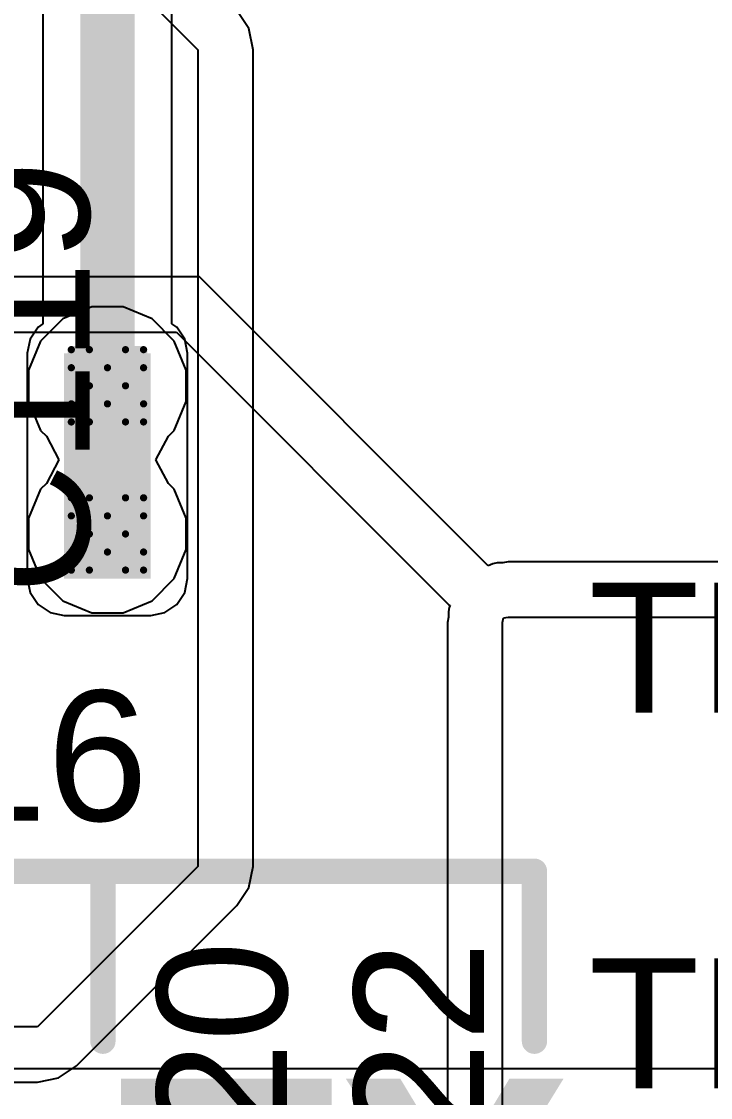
# Model space of a CAD drawing. Header units: inches. Extents: x -11 to 5379, y 0 to 5429.
# Drawn here: x 317.89 to 322.73, y 15.5 to 23.06 of the extents above; entities that cross this region are included whole.
import ezdxf

# ---------------------------------------------------------------- set-up
doc = ezdxf.new("R2010")
doc.units = ezdxf.units.IN
for name, color, linetype in [('Bottom Layer', 5, 'Continuous'), ('Drill Drawing', 1, 'Continuous'), ('GND', 16, 'Continuous'), ('PWR', 76, 'Continuous'), ('Top Layer', 1, 'Continuous'), ('Top Overlay', 2, 'Continuous'), ('Via Holes', 16, 'Continuous')]:
    doc.layers.add(name, color=color, linetype=linetype)
doc.styles.add('Arial', font='', dxfattribs={"height": 0.2})
doc.styles.add('Arial_Bold', font='', dxfattribs={"height": 0.2})
doc.styles.get('Arial').set_extended_font_data('Arial')
doc.styles.get('Arial_Bold').set_extended_font_data('Arial', bold=True)

msp = doc.modelspace()

# ---------------------------------------------------------------- hatches: boundary and pattern name
at = {"layer": 'Bottom Layer'}
msp.add_hatch(color=5, dxfattribs=at).paths.add_polyline_path([(318.1858, 19.1432), (318.7954, 19.1432), (318.7954, 20.7264), (318.1858, 20.7264)])
h = msp.add_hatch(color=5, dxfattribs=at)
edge = h.paths.add_edge_path()
edge.add_arc((318.4906, 20.4978), 0.3, 0, 360)
h = msp.add_hatch(color=5, dxfattribs=at)
edge = h.paths.add_edge_path()
edge.add_arc((318.4906, 19.4564), 0.3, 0, 360)
at = {"layer": 'GND'}
h = msp.add_hatch(color=16, dxfattribs=at)
edge = h.paths.add_edge_path()
edge.add_arc((318.4906, 20.4978), 0.3, 0, 360)
h = msp.add_hatch(color=16, dxfattribs=at)
edge = h.paths.add_edge_path()
edge.add_arc((318.4906, 19.4564), 0.3, 0, 360)
at = {"layer": 'PWR'}
h = msp.add_hatch(color=76, dxfattribs=at)
edge = h.paths.add_edge_path()
edge.add_arc((318.4906, 20.4978), 0.3, 0, 360)
h = msp.add_hatch(color=76, dxfattribs=at)
edge = h.paths.add_edge_path()
edge.add_arc((318.4906, 19.4564), 0.3, 0, 360)
at = {"layer": 'Top Layer'}
h = msp.add_hatch(color=1, dxfattribs=at)
edge = h.paths.add_edge_path()
edge.add_arc((318.4906, 20.4978), 0.3, 0, 360)
h = msp.add_hatch(color=1, dxfattribs=at)
edge = h.paths.add_edge_path()
edge.add_arc((318.4906, 19.4564), 0.3, 0, 360)
at = {"layer": 'Via Holes'}
h = msp.add_hatch(color=7, dxfattribs=at)
edge = h.paths.add_edge_path()
edge.add_arc((318.4906, 20.4978), 0.15, 0, 360)
h = msp.add_hatch(color=7, dxfattribs=at)
edge = h.paths.add_edge_path()
edge.add_arc((318.4906, 19.4564), 0.15, 0, 360)

# ---------------------------------------------------------------- linework, layer by layer
at = {"layer": 'Bottom Layer'}
for p, q in [((318.9438, 20.9327), (318.9438, 24.222)), ((318.0374, 23.7688), (318.0374, 20.9327)), ((318.0027, 20.9095), (317.9465, 20.8255)), ((318.0374, 20.9327), (318.0027, 20.9095)), ((318.9785, 20.9095), (318.9438, 20.9327)), ((319.0347, 20.8255), (318.9785, 20.9095)), ((317.9465, 20.8255), (317.9268, 20.7264)), ((319.0544, 20.7264), (319.0347, 20.8255)), ((317.9268, 20.7264), (317.9268, 19.1432)), ((319.0544, 19.1432), (319.0544, 20.7264)), ((317.9268, 19.1432), (317.9465, 19.0441)), ((319.0347, 19.0441), (319.0544, 19.1432)), ((317.9465, 19.0441), (318.0027, 18.9601)), ((318.9785, 18.9601), (319.0347, 19.0441)), ((318.0027, 18.9601), (318.0867, 18.904)), ((318.8945, 18.904), (318.9785, 18.9601)), ((318.0867, 18.904), (318.1858, 18.8843)), ((318.1858, 18.8843), (318.7954, 18.8843)), ((318.7954, 18.8843), (318.8945, 18.904)), ((328.755, 15.6969), (231.9817, 15.6969))]:
    msp.add_line(p, q, dxfattribs=at)
msp.add_lwpolyline([(318.4906, 20.4978, 0.381, 0.381, 0), (318.4906, 24.222, 0.381, 0.381, 0)], format="xyseb", dxfattribs=at)
msp.add_lwpolyline([(318.3954, 20.4978, 0.1905, 0.1905, 1), (318.5858, 20.4978, 0.1905, 0.1905, 1)], format="xyseb", close=True, dxfattribs=at)
at = {"layer": 'Drill Drawing'}
for points in [[(318.2366, 20.6248, 0.0508, 0.0508, 0), (318.2366, 20.7518, 0.0508, 0.0508, 0)], [(318.2366, 20.7518, 0.0508, 0.0508, 0), (318.3636, 20.7518, 0.0508, 0.0508, 0)], [(318.3636, 20.7518, 0.0508, 0.0508, 0), (318.4906, 20.6248, 0.0508, 0.0508, 0)], [(318.4906, 20.6248, 0.0508, 0.0508, 0), (318.6176, 20.7518, 0.0508, 0.0508, 0)], [(318.6176, 20.7518, 0.0508, 0.0508, 0), (318.7446, 20.7518, 0.0508, 0.0508, 0)], [(318.7446, 20.6248, 0.0508, 0.0508, 0), (318.7446, 20.7518, 0.0508, 0.0508, 0)], [(318.2366, 20.6248, 0.0508, 0.0508, 0), (318.3636, 20.4978, 0.0508, 0.0508, 0)], [(318.6176, 20.4978, 0.0508, 0.0508, 0), (318.7446, 20.6248, 0.0508, 0.0508, 0)], [(318.2366, 20.3708, 0.0508, 0.0508, 0), (318.3636, 20.4978, 0.0508, 0.0508, 0)], [(318.6176, 20.4978, 0.0508, 0.0508, 0), (318.7446, 20.3708, 0.0508, 0.0508, 0)], [(318.2366, 20.2438, 0.0508, 0.0508, 0), (318.2366, 20.3708, 0.0508, 0.0508, 0)], [(318.3636, 20.2438, 0.0508, 0.0508, 0), (318.4906, 20.3708, 0.0508, 0.0508, 0)], [(318.4906, 20.3708, 0.0508, 0.0508, 0), (318.6176, 20.2438, 0.0508, 0.0508, 0)], [(318.7446, 20.2438, 0.0508, 0.0508, 0), (318.7446, 20.3708, 0.0508, 0.0508, 0)], [(318.2366, 20.2438, 0.0508, 0.0508, 0), (318.3636, 20.2438, 0.0508, 0.0508, 0)], [(318.6176, 20.2438, 0.0508, 0.0508, 0), (318.7446, 20.2438, 0.0508, 0.0508, 0)], [(318.2366, 19.5834, 0.0508, 0.0508, 0), (318.2366, 19.7104, 0.0508, 0.0508, 0)], [(318.2366, 19.7104, 0.0508, 0.0508, 0), (318.3636, 19.7104, 0.0508, 0.0508, 0)], [(318.3636, 19.7104, 0.0508, 0.0508, 0), (318.4906, 19.5834, 0.0508, 0.0508, 0)], [(318.4906, 19.5834, 0.0508, 0.0508, 0), (318.6176, 19.7104, 0.0508, 0.0508, 0)], [(318.6176, 19.7104, 0.0508, 0.0508, 0), (318.7446, 19.7104, 0.0508, 0.0508, 0)], [(318.7446, 19.5834, 0.0508, 0.0508, 0), (318.7446, 19.7104, 0.0508, 0.0508, 0)], [(318.2366, 19.5834, 0.0508, 0.0508, 0), (318.3636, 19.4564, 0.0508, 0.0508, 0)], [(318.6176, 19.4564, 0.0508, 0.0508, 0), (318.7446, 19.5834, 0.0508, 0.0508, 0)], [(318.2366, 19.3294, 0.0508, 0.0508, 0), (318.3636, 19.4564, 0.0508, 0.0508, 0)], [(318.6176, 19.4564, 0.0508, 0.0508, 0), (318.7446, 19.3294, 0.0508, 0.0508, 0)], [(318.2366, 19.2024, 0.0508, 0.0508, 0), (318.2366, 19.3294, 0.0508, 0.0508, 0)], [(318.3636, 19.2024, 0.0508, 0.0508, 0), (318.4906, 19.3294, 0.0508, 0.0508, 0)], [(318.4906, 19.3294, 0.0508, 0.0508, 0), (318.6176, 19.2024, 0.0508, 0.0508, 0)], [(318.7446, 19.2024, 0.0508, 0.0508, 0), (318.7446, 19.3294, 0.0508, 0.0508, 0)], [(318.2366, 19.2024, 0.0508, 0.0508, 0), (318.3636, 19.2024, 0.0508, 0.0508, 0)], [(318.6176, 19.2024, 0.0508, 0.0508, 0), (318.7446, 19.2024, 0.0508, 0.0508, 0)]]:
    msp.add_lwpolyline(points, format="xyseb", dxfattribs=at)
for points in [[(318.2239, 20.7518, 0.0254, 0.0254, 1), (318.2493, 20.7518, 0.0254, 0.0254, 1)], [(318.2239, 20.7518, 0.0254, 0.0254, 1), (318.2493, 20.7518, 0.0254, 0.0254, 1)], [(318.3509, 20.7518, 0.0254, 0.0254, 1), (318.3763, 20.7518, 0.0254, 0.0254, 1)], [(318.3509, 20.7518, 0.0254, 0.0254, 1), (318.3763, 20.7518, 0.0254, 0.0254, 1)], [(318.6049, 20.7518, 0.0254, 0.0254, 1), (318.6303, 20.7518, 0.0254, 0.0254, 1)], [(318.6049, 20.7518, 0.0254, 0.0254, 1), (318.6303, 20.7518, 0.0254, 0.0254, 1)], [(318.7319, 20.7518, 0.0254, 0.0254, 1), (318.7573, 20.7518, 0.0254, 0.0254, 1)], [(318.7319, 20.7518, 0.0254, 0.0254, 1), (318.7573, 20.7518, 0.0254, 0.0254, 1)], [(318.2239, 20.6248, 0.0254, 0.0254, 1), (318.2493, 20.6248, 0.0254, 0.0254, 1)], [(318.2239, 20.6248, 0.0254, 0.0254, 1), (318.2493, 20.6248, 0.0254, 0.0254, 1)], [(318.4779, 20.6248, 0.0254, 0.0254, 1), (318.5033, 20.6248, 0.0254, 0.0254, 1)], [(318.4779, 20.6248, 0.0254, 0.0254, 1), (318.5033, 20.6248, 0.0254, 0.0254, 1)], [(318.7319, 20.6248, 0.0254, 0.0254, 1), (318.7573, 20.6248, 0.0254, 0.0254, 1)], [(318.7319, 20.6248, 0.0254, 0.0254, 1), (318.7573, 20.6248, 0.0254, 0.0254, 1)], [(318.3509, 20.4978, 0.0254, 0.0254, 1), (318.3763, 20.4978, 0.0254, 0.0254, 1)], [(318.3509, 20.4978, 0.0254, 0.0254, 1), (318.3763, 20.4978, 0.0254, 0.0254, 1)], [(318.6049, 20.4978, 0.0254, 0.0254, 1), (318.6303, 20.4978, 0.0254, 0.0254, 1)], [(318.6049, 20.4978, 0.0254, 0.0254, 1), (318.6303, 20.4978, 0.0254, 0.0254, 1)], [(318.2239, 20.3708, 0.0254, 0.0254, 1), (318.2493, 20.3708, 0.0254, 0.0254, 1)], [(318.2239, 20.3708, 0.0254, 0.0254, 1), (318.2493, 20.3708, 0.0254, 0.0254, 1)], [(318.4779, 20.3708, 0.0254, 0.0254, 1), (318.5033, 20.3708, 0.0254, 0.0254, 1)], [(318.4779, 20.3708, 0.0254, 0.0254, 1), (318.5033, 20.3708, 0.0254, 0.0254, 1)], [(318.7319, 20.3708, 0.0254, 0.0254, 1), (318.7573, 20.3708, 0.0254, 0.0254, 1)], [(318.7319, 20.3708, 0.0254, 0.0254, 1), (318.7573, 20.3708, 0.0254, 0.0254, 1)], [(318.2239, 20.2438, 0.0254, 0.0254, 1), (318.2493, 20.2438, 0.0254, 0.0254, 1)], [(318.2239, 20.2438, 0.0254, 0.0254, 1), (318.2493, 20.2438, 0.0254, 0.0254, 1)], [(318.3509, 20.2438, 0.0254, 0.0254, 1), (318.3763, 20.2438, 0.0254, 0.0254, 1)], [(318.3509, 20.2438, 0.0254, 0.0254, 1), (318.3763, 20.2438, 0.0254, 0.0254, 1)], [(318.6049, 20.2438, 0.0254, 0.0254, 1), (318.6303, 20.2438, 0.0254, 0.0254, 1)], [(318.6049, 20.2438, 0.0254, 0.0254, 1), (318.6303, 20.2438, 0.0254, 0.0254, 1)], [(318.7319, 20.2438, 0.0254, 0.0254, 1), (318.7573, 20.2438, 0.0254, 0.0254, 1)], [(318.7319, 20.2438, 0.0254, 0.0254, 1), (318.7573, 20.2438, 0.0254, 0.0254, 1)], [(318.2239, 19.7104, 0.0254, 0.0254, 1), (318.2493, 19.7104, 0.0254, 0.0254, 1)], [(318.2239, 19.7104, 0.0254, 0.0254, 1), (318.2493, 19.7104, 0.0254, 0.0254, 1)], [(318.3509, 19.7104, 0.0254, 0.0254, 1), (318.3763, 19.7104, 0.0254, 0.0254, 1)], [(318.3509, 19.7104, 0.0254, 0.0254, 1), (318.3763, 19.7104, 0.0254, 0.0254, 1)], [(318.6049, 19.7104, 0.0254, 0.0254, 1), (318.6303, 19.7104, 0.0254, 0.0254, 1)], [(318.6049, 19.7104, 0.0254, 0.0254, 1), (318.6303, 19.7104, 0.0254, 0.0254, 1)], [(318.7319, 19.7104, 0.0254, 0.0254, 1), (318.7573, 19.7104, 0.0254, 0.0254, 1)], [(318.7319, 19.7104, 0.0254, 0.0254, 1), (318.7573, 19.7104, 0.0254, 0.0254, 1)], [(318.2239, 19.5834, 0.0254, 0.0254, 1), (318.2493, 19.5834, 0.0254, 0.0254, 1)], [(318.2239, 19.5834, 0.0254, 0.0254, 1), (318.2493, 19.5834, 0.0254, 0.0254, 1)], [(318.4779, 19.5834, 0.0254, 0.0254, 1), (318.5033, 19.5834, 0.0254, 0.0254, 1)], [(318.4779, 19.5834, 0.0254, 0.0254, 1), (318.5033, 19.5834, 0.0254, 0.0254, 1)], [(318.7319, 19.5834, 0.0254, 0.0254, 1), (318.7573, 19.5834, 0.0254, 0.0254, 1)], [(318.7319, 19.5834, 0.0254, 0.0254, 1), (318.7573, 19.5834, 0.0254, 0.0254, 1)], [(318.3509, 19.4564, 0.0254, 0.0254, 1), (318.3763, 19.4564, 0.0254, 0.0254, 1)], [(318.3509, 19.4564, 0.0254, 0.0254, 1), (318.3763, 19.4564, 0.0254, 0.0254, 1)], [(318.6049, 19.4564, 0.0254, 0.0254, 1), (318.6303, 19.4564, 0.0254, 0.0254, 1)], [(318.6049, 19.4564, 0.0254, 0.0254, 1), (318.6303, 19.4564, 0.0254, 0.0254, 1)], [(318.2239, 19.3294, 0.0254, 0.0254, 1), (318.2493, 19.3294, 0.0254, 0.0254, 1)], [(318.2239, 19.3294, 0.0254, 0.0254, 1), (318.2493, 19.3294, 0.0254, 0.0254, 1)], [(318.4779, 19.3294, 0.0254, 0.0254, 1), (318.5033, 19.3294, 0.0254, 0.0254, 1)], [(318.4779, 19.3294, 0.0254, 0.0254, 1), (318.5033, 19.3294, 0.0254, 0.0254, 1)], [(318.7319, 19.3294, 0.0254, 0.0254, 1), (318.7573, 19.3294, 0.0254, 0.0254, 1)], [(318.7319, 19.3294, 0.0254, 0.0254, 1), (318.7573, 19.3294, 0.0254, 0.0254, 1)], [(318.2239, 19.2024, 0.0254, 0.0254, 1), (318.2493, 19.2024, 0.0254, 0.0254, 1)], [(318.2239, 19.2024, 0.0254, 0.0254, 1), (318.2493, 19.2024, 0.0254, 0.0254, 1)], [(318.3509, 19.2024, 0.0254, 0.0254, 1), (318.3763, 19.2024, 0.0254, 0.0254, 1)], [(318.3509, 19.2024, 0.0254, 0.0254, 1), (318.3763, 19.2024, 0.0254, 0.0254, 1)], [(318.6049, 19.2024, 0.0254, 0.0254, 1), (318.6303, 19.2024, 0.0254, 0.0254, 1)], [(318.6049, 19.2024, 0.0254, 0.0254, 1), (318.6303, 19.2024, 0.0254, 0.0254, 1)], [(318.7319, 19.2024, 0.0254, 0.0254, 1), (318.7573, 19.2024, 0.0254, 0.0254, 1)], [(318.7319, 19.2024, 0.0254, 0.0254, 1), (318.7573, 19.2024, 0.0254, 0.0254, 1)]]:
    msp.add_lwpolyline(points, format="xyseb", close=True, dxfattribs=at)
at = {"layer": 'GND'}
for p, q in [((318.3804, 21.0518), (318.1768, 20.9675)), ((318.6008, 21.0518), (318.3804, 21.0518)), ((318.8044, 20.9675), (318.6008, 21.0518)), ((318.1768, 20.9675), (318.0209, 20.8116)), ((318.9603, 20.8116), (318.8044, 20.9675)), ((318.0209, 20.8116), (317.9366, 20.608)), ((319.0446, 20.608), (318.9603, 20.8116)), ((317.9366, 20.608), (317.9366, 20.3876)), ((319.0446, 20.3876), (319.0446, 20.608)), ((317.9366, 20.3876), (318.0209, 20.184)), ((318.9603, 20.184), (319.0446, 20.3876)), ((318.0209, 20.184), (318.0619, 20.143)), ((318.0619, 20.143), (318.1498, 19.9771)), ((318.8314, 19.9771), (318.9193, 20.143)), ((318.9193, 20.143), (318.9603, 20.184)), ((318.1498, 19.9771), (318.0619, 19.8112)), ((318.9193, 19.8112), (318.8314, 19.9771)), ((318.0209, 19.7702), (317.9366, 19.5666)), ((318.0619, 19.8112), (318.0209, 19.7702)), ((318.9603, 19.7702), (318.9193, 19.8112)), ((319.0446, 19.5666), (318.9603, 19.7702)), ((317.9366, 19.5666), (317.9366, 19.3462)), ((319.0446, 19.3462), (319.0446, 19.5666)), ((317.9366, 19.3462), (318.0209, 19.1426)), ((318.9603, 19.1426), (319.0446, 19.3462)), ((318.0209, 19.1426), (318.1768, 18.9867)), ((318.8044, 18.9867), (318.9603, 19.1426)), ((318.1768, 18.9867), (318.3804, 18.9024)), ((318.6008, 18.9024), (318.8044, 18.9867)), ((318.3804, 18.9024), (318.6008, 18.9024))]:
    msp.add_line(p, q, dxfattribs=at)
at = {"layer": 'PWR'}
for p, q in [((319.137, 21.2628), (314.1789, 21.2628)), ((321.1665, 19.2333), (319.137, 21.2628)), ((314.4191, 20.8744), (318.9761, 20.8744)), ((318.9761, 20.8744), (320.8918, 18.9586)), ((321.1992, 19.2469), (321.1665, 19.2333)), ((321.2311, 19.2532), (321.1992, 19.2469)), ((321.1992, 19.2469), (321.1992, 19.2469)), ((321.1992, 19.2469), (321.1992, 19.2469)), ((321.2694, 19.2532), (321.2311, 19.2532)), ((321.3069, 19.2607), (321.2694, 19.2532)), ((329.8227, 19.2607), (321.3069, 19.2607)), ((320.894, 18.9416), (320.8876, 18.9097)), ((320.8876, 18.9097), (320.8876, 18.8715)), ((320.8918, 18.9586), (320.8918, 18.9586)), ((320.8918, 18.9586), (320.8918, 18.9586)), ((320.8918, 18.9586), (320.899, 18.9538)), ((320.899, 18.9538), (320.894, 18.9417)), ((320.894, 18.9417), (320.894, 18.9416)), ((320.894, 18.9416), (320.894, 18.9416)), ((320.8876, 18.8715), (320.8802, 18.8339)), ((320.8802, 18.8339), (320.8802, 11.9709)), ((321.2686, 18.8339), (321.275, 18.8659)), ((321.2686, 11.5824), (321.2686, 18.8339)), ((321.275, 18.8659), (321.3069, 18.8722)), ((321.3069, 18.8722), (329.8227, 18.8722))]:
    msp.add_line(p, q, dxfattribs=at)
at = {"layer": 'Top Layer'}
for p, q in [((318.643, 23.3426), (319.1256, 22.86)), ((319.4845, 23.0087), (319.4003, 23.1347)), ((319.5141, 22.86), (319.4845, 23.0087)), ((319.1256, 22.86), (319.1256, 17.1196)), ((319.5141, 17.1196), (319.5141, 22.86)), ((319.1256, 17.1196), (317.9984, 15.9924)), ((319.4845, 16.9709), (319.5141, 17.1196)), ((319.4003, 16.8449), (319.4845, 16.9709)), ((318.2731, 15.7177), (319.4003, 16.8449)), ((317.9984, 15.9924), (314.3685, 15.9924)), ((318.1471, 15.6335), (318.2731, 15.7177)), ((314.3685, 15.604), (317.9984, 15.604)), ((317.9984, 15.604), (318.1471, 15.6335))]:
    msp.add_line(p, q, dxfattribs=at)
at = {"layer": 'Top Overlay'}
for points in [[(313.2949, 17.0856, 0.1778, 0.1778, 0), (318.4586, 17.0856, 0.1778, 0.1778, 0)], [(318.4586, 15.8908, 0.1778, 0.1778, 0), (318.4586, 17.0856, 0.1778, 0.1778, 0)], [(318.4586, 17.0856, 0.1778, 0.1778, 0), (321.4926, 17.0856, 0.1778, 0.1778, 0)], [(321.4926, 15.8908, 0.1778, 0.1778, 0), (321.4926, 17.0856, 0.1778, 0.1778, 0)]]:
    msp.add_lwpolyline(points, format="xyseb", dxfattribs=at)
for points in [[(318.4141, 17.0856, 0.0889, 0.0889, 1), (318.503, 17.0856, 0.0889, 0.0889, 1)], [(318.4141, 17.0856, 0.0889, 0.0889, 1), (318.503, 17.0856, 0.0889, 0.0889, 1)], [(318.4141, 17.0856, 0.0889, 0.0889, 1), (318.503, 17.0856, 0.0889, 0.0889, 1)], [(321.4482, 17.0856, 0.0889, 0.0889, 1), (321.5371, 17.0856, 0.0889, 0.0889, 1)], [(321.4482, 17.0856, 0.0889, 0.0889, 1), (321.5371, 17.0856, 0.0889, 0.0889, 1)], [(318.4141, 15.8908, 0.0889, 0.0889, 1), (318.503, 15.8908, 0.0889, 0.0889, 1)], [(321.4482, 15.8908, 0.0889, 0.0889, 1), (321.5371, 15.8908, 0.0889, 0.0889, 1)]]:
    msp.add_lwpolyline(points, format="xyseb", close=True, dxfattribs=at)

# ---------------------------------------------------------------- texts
at = {"layer": 'Top Overlay', "style": 'Arial'}
for s, p in [('C119', (318.3645, 19.03)), ('C120', (319.7521, 13.5436)), ('C122', (321.1378, 13.5436))]:
    msp.add_text(s, height=0.9144, rotation=90, dxfattribs=at).set_placement(p)
at = {"layer": 'Top Overlay'}
for s, height, style, p in [('TP22', 0.9144, 'Arial', (321.8729, 18.2006)), ('C116', 0.9144, 'Arial', (315.7225, 17.4404)), ('TP20', 0.9144, 'Arial', (321.8729, 15.559)), ('HART-TX', 1.8, 'Arial_Bold', (310.7371, 13.8284))]:
    msp.add_text(s, height=height, dxfattribs=dict(at, style=style)).set_placement(p)

doc.saveas('drawing.dxf')
